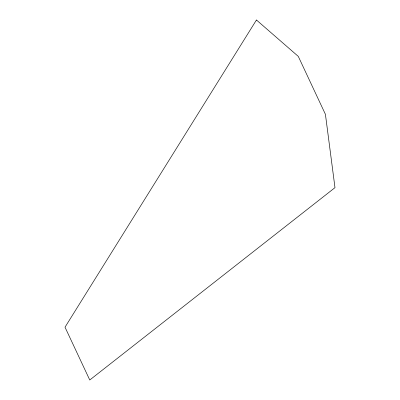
<?xml version="1.0" encoding="UTF-8"?>
<svg xmlns="http://www.w3.org/2000/svg" width="400" height="400" viewBox="0 0 400 400"><rect width="100%" height="100%" fill="white"/><g stroke="black" fill="none" stroke-linecap="round" stroke-linejoin="round"><path stroke-width="0.6" d="M256.45 20L65.015 327.19L89.755 380L334.985 187.65L325.42 114.325L298.29 56.4L256.45 20"/></g></svg>
